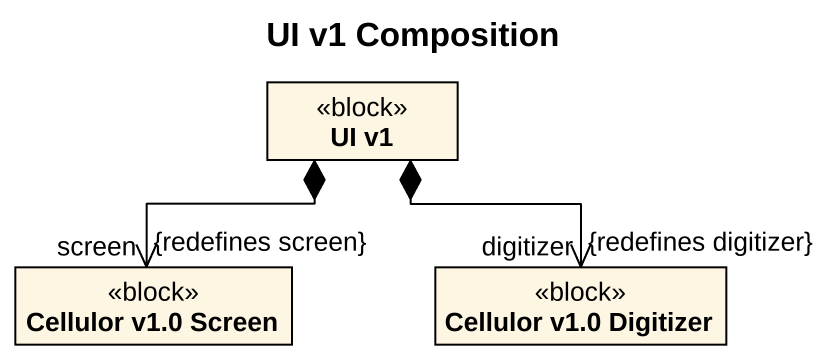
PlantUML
@startuml
title UI v1 Composition
hide circle
hide empty members
class "UI v1" as UI_v1 <<block>>
class "Cellulor v1.0 Screen" as Cellulor_v1_0_Screen <<block>>
class "Cellulor v1.0 Digitizer" as Cellulor_v1_0_Digitizer <<block>>
UI_v1 *--> "screen\n{redefines screen}" Cellulor_v1_0_Screen
UI_v1 *--> "digitizer\n{redefines digitizer}" Cellulor_v1_0_Digitizer
@enduml
